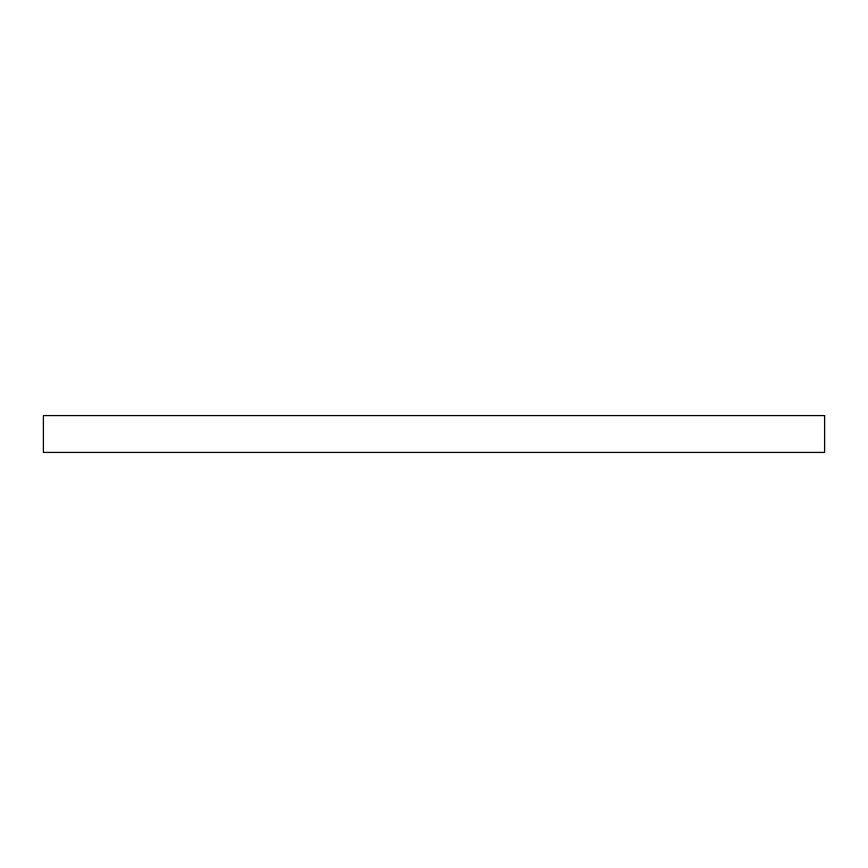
<?xml version="1.0" encoding="UTF-8"?>
<svg xmlns="http://www.w3.org/2000/svg" width="868" height="868" viewBox="0 0 868 868"><rect width="100%" height="100%" fill="white"/><g stroke="black" fill="none" stroke-linecap="round" stroke-linejoin="round"><path stroke-width="1.3" d="M824.6 415.577L43.4 415.577L43.4 452.423L824.6 452.423L824.6 415.577"/></g></svg>
